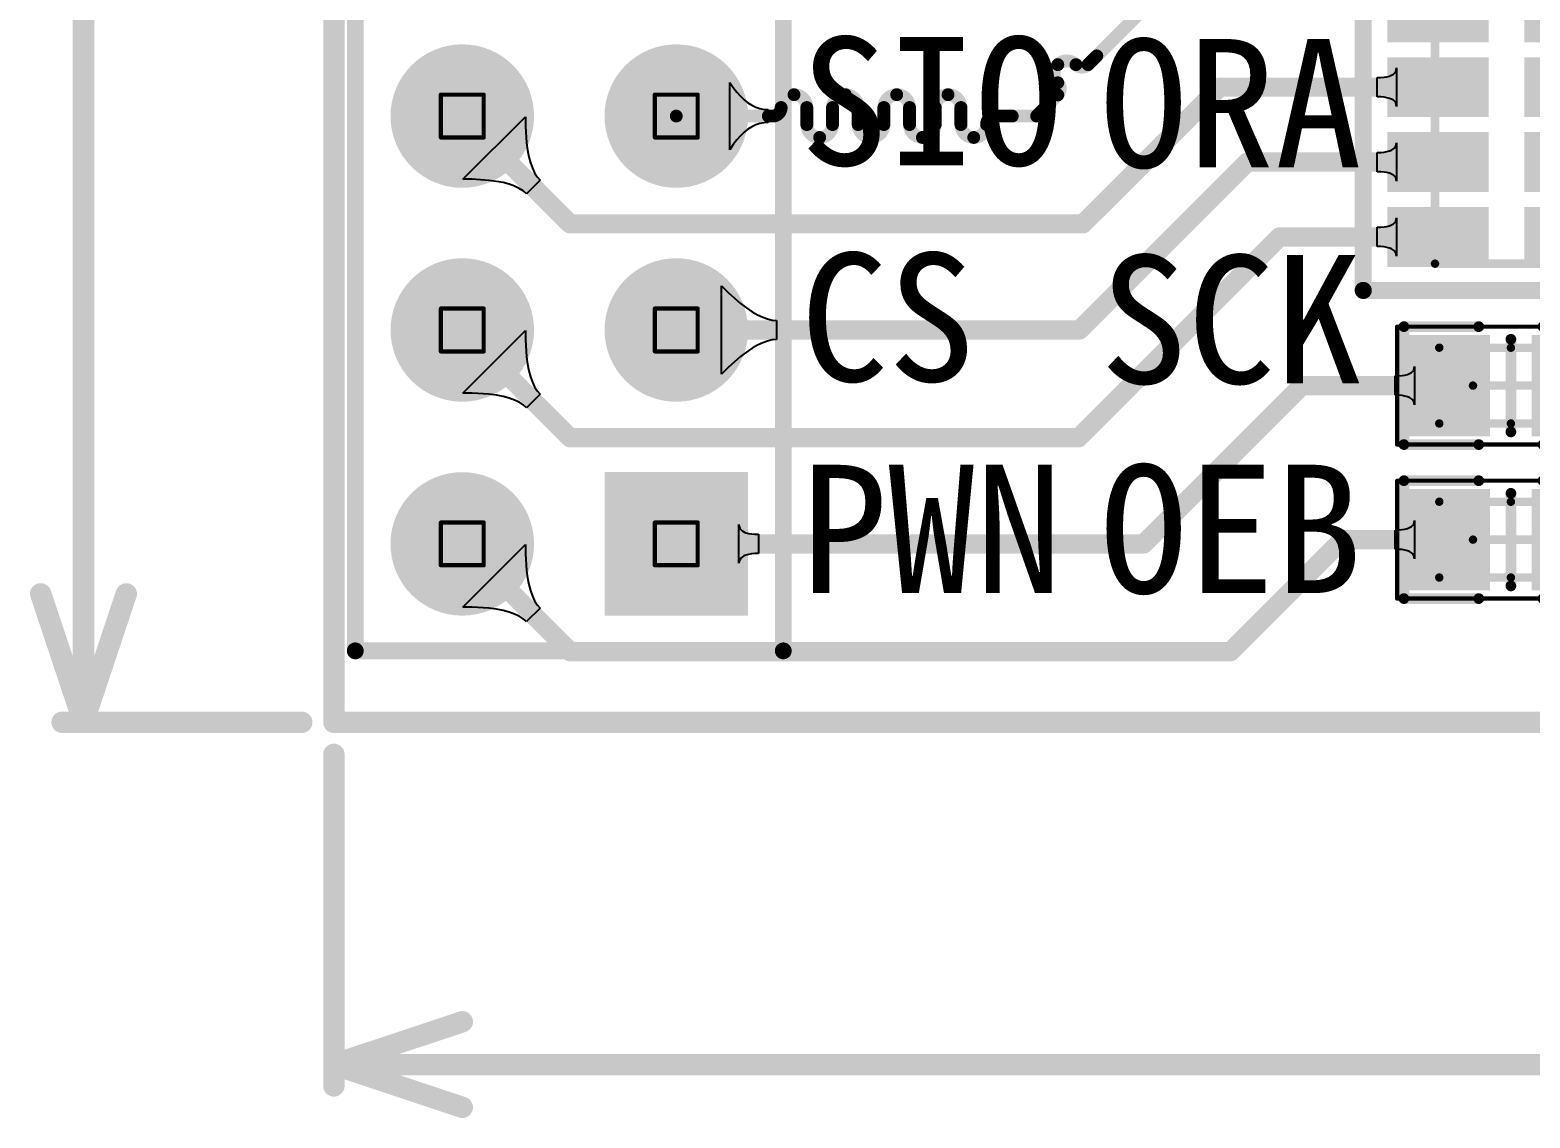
# Model space of a CAD drawing. Extents: x 75 to 173, y 40 to 188.
# Drawn here: x 81.1 to 98.9, y 112.84 to 125.76 of the extents above; entities that cross this region are included whole.
import ezdxf

# ---------------------------------------------------------------- set-up
doc = ezdxf.new("R2010")
doc.units = 0
doc.header["$MEASUREMENT"] = 0
doc.layers.get('0').update_dxf_attribs({"linetype": 'CONTINUOUS'})
for name, color, linetype in [('BottomLayer', 5, 'CONTINUOUS'), ('BOTTOMSOLDER', 6, 'CONTINUOUS'), ('DRILLDRAWING', 1, 'CONTINUOUS'), ('KEEPOUTLAYER', 6, 'CONTINUOUS'), ('MECHANICAL13', 56, 'CONTINUOUS'), ('MECHANICAL15', 56, 'CONTINUOUS'), ('MULTILAYER', 9, 'CONTINUOUS'), ('PadHoleLayer', 156, 'CONTINUOUS'), ('TopLayer', 1, 'CONTINUOUS'), ('TOPOVERLAY', 2, 'CONTINUOUS'), ('TOPPASTE', 8, 'CONTINUOUS'), ('TOPSOLDER', 216, 'CONTINUOUS')]:
    doc.layers.add(name, color=color, linetype=linetype)

# ---------------------------------------------------------------- blocks, each defined once
blk = doc.blocks.new('R0603_1')
at = {"layer": 'MECHANICAL13', "const_width": 0.1}
for points in [[(-0.850001, 0.449999), (0.849998, 0.449999)], [(-0.850001, -0.450002), (-0.850001, 0.449999)], [(0.849998, -0.450002), (0.849998, 0.449999)], [(-0.850001, -0.450002), (0.849998, -0.450002)]]:
    blk.add_lwpolyline(points, dxfattribs=at)
at = {"layer": 'MECHANICAL13', "const_width": 0.05}
for points in [[(-0.875, 0.449999, 1), (-0.825002, 0.449999, 1)], [(-0.875, 0.449999, 1), (-0.825002, 0.449999, 1)], [(0.825, 0.449999, 1), (0.874997, 0.449999, 1)], [(0.825, 0.449999, 1), (0.874997, 0.449999, 1)], [(-0.875, -0.450002, 1), (-0.825002, -0.450002, 1)], [(-0.875, -0.450002, 1), (-0.825002, -0.450002, 1)], [(0.825, -0.450002, 1), (0.874997, -0.450002, 1)], [(0.825, -0.450002, 1), (0.874997, -0.450002, 1)]]:
    blk.add_lwpolyline(points, format="xyb", close=True, dxfattribs=at)
at = {"layer": 'MECHANICAL15'}
for points, const_width in [([(-1.35, -0.700001), (-1.35, 0.700001)], 0.05), ([(-1.35, 0.700001), (1.35, 0.700001)], 0.05), ([(1.35, -0.700001), (1.35, 0.700001)], 0.05), ([(0, -0.450002), (0, 0.449999)], 0.1), ([(-0.450002, 0), (0.449999, 0)], 0.1), ([(-1.35, -0.700001), (1.35, -0.700001)], 0.05)]:
    blk.add_lwpolyline(points, dxfattribs=dict(at, const_width=const_width))
for points, const_width in [([(-1.362499, 0.700001, 1), (-1.3375, 0.700001, 1)], 0.024999), ([(-1.362499, 0.700001, 1), (-1.3375, 0.700001, 1)], 0.024999), ([(1.3375, 0.700001, 1), (1.362499, 0.700001, 1)], 0.024999), ([(1.3375, 0.700001, 1), (1.362499, 0.700001, 1)], 0.024999), ([(-0.024999, 0.449999, 1), (0.024999, 0.449999, 1)], 0.05), ([(-0.475, 0, 1), (-0.425003, 0, 1)], 0.05), ([(0.425, 0, 1), (0.474998, 0, 1)], 0.05), ([(-0.024999, -0.450002, 1), (0.024999, -0.450002, 1)], 0.05), ([(-1.362499, -0.700001, 1), (-1.3375, -0.700001, 1)], 0.024999), ([(-1.362499, -0.700001, 1), (-1.3375, -0.700001, 1)], 0.024999), ([(1.3375, -0.700001, 1), (1.362499, -0.700001, 1)], 0.024999), ([(1.3375, -0.700001, 1), (1.362499, -0.700001, 1)], 0.024999)]:
    blk.add_lwpolyline(points, format="xyb", close=True, dxfattribs=dict(at, const_width=const_width))
at = {"layer": 'TOPOVERLAY', "const_width": 0.127}
for points in [[(-1.27, 0.700001), (-0.381, 0.700001)], [(-1.27, -0.700001), (-1.27, 0.700001)], [(0.381, 0.700001), (1.27, 0.700001)], [(1.27, -0.700001), (1.27, 0.700001)], [(0, -0.549999), (0, 0.549999)], [(-1.27, -0.700001), (-0.381, -0.700001)], [(0.381, -0.700001), (1.27, -0.700001)]]:
    blk.add_lwpolyline(points, dxfattribs=at)
at = {"layer": 'TOPOVERLAY', "const_width": 0.0635}
for points in [[(-1.30175, 0.700001, 1), (-1.23825, 0.700001, 1)], [(-1.30175, 0.700001, 1), (-1.23825, 0.700001, 1)], [(-0.41275, 0.700001, 1), (-0.34925, 0.700001, 1)], [(0.34925, 0.700001, 1), (0.41275, 0.700001, 1)], [(1.23825, 0.700001, 1), (1.30175, 0.700001, 1)], [(1.23825, 0.700001, 1), (1.30175, 0.700001, 1)], [(-0.03175, 0.549999, 1), (0.03175, 0.549999, 1)], [(-0.03175, -0.549999, 1), (0.03175, -0.549999, 1)], [(-1.30175, -0.700001, 1), (-1.23825, -0.700001, 1)], [(-1.30175, -0.700001, 1), (-1.23825, -0.700001, 1)], [(-0.41275, -0.700001, 1), (-0.34925, -0.700001, 1)], [(0.34925, -0.700001, 1), (0.41275, -0.700001, 1)], [(1.23825, -0.700001, 1), (1.30175, -0.700001, 1)], [(1.23825, -0.700001, 1), (1.30175, -0.700001, 1)]]:
    blk.add_lwpolyline(points, format="xyb", close=True, dxfattribs=at)
at = {"layer": 'TOPPASTE'}
for points in [[(-0.350002, -0.499999), (-0.350002, 0.499999), (-1.15, -0.499999), (-1.15, 0.499999)], [(1.149998, -0.499999), (1.149998, 0.499999), (0.349999, -0.499999), (0.349999, 0.499999)]]:
    blk.add_solid(points, dxfattribs=at)
at = {"layer": 'TOPSOLDER'}
for points in [[(-0.248402, -0.601599), (-0.248402, 0.601599), (-1.2516, -0.601599), (-1.2516, 0.601599)], [(1.251598, -0.601599), (1.251598, 0.601599), (0.248399, -0.601599), (0.248399, 0.601599)]]:
    blk.add_solid(points, dxfattribs=at)
blk = doc.blocks.new('PR4_0603_2')
at = {"layer": 'MECHANICAL13', "const_width": 0.1}
for points in [[(1.651, 0.85008), (-1.6383, 0.85008)], [(-1.6383, -0.84992), (-1.6383, 0.85008)], [(1.651, -0.84992), (1.651, 0.85008)], [(1.651, -0.84992), (-1.6383, -0.84992)]]:
    blk.add_lwpolyline(points, dxfattribs=at)
at = {"layer": 'MECHANICAL13', "const_width": 0.05}
for points in [[(-1.663299, 0.85008, 1), (-1.613301, 0.85008, 1)], [(-1.663299, 0.85008, 1), (-1.613301, 0.85008, 1)], [(1.626001, 0.85008, 1), (1.675999, 0.85008, 1)], [(1.626001, 0.85008, 1), (1.675999, 0.85008, 1)], [(-1.663299, -0.84992, 1), (-1.613301, -0.84992, 1)], [(-1.663299, -0.84992, 1), (-1.613301, -0.84992, 1)], [(1.626001, -0.84992, 1), (1.675999, -0.84992, 1)], [(1.626001, -0.84992, 1), (1.675999, -0.84992, 1)]]:
    blk.add_lwpolyline(points, format="xyb", close=True, dxfattribs=at)
at = {"layer": 'TOPOVERLAY', "const_width": 0.2032}
for points in [[(1.9685, 1.7018), (-1.9685, 1.7018)], [(-1.9685, -1.7018), (-1.9685, 1.7018)], [(1.9685, -1.7018), (1.9685, 1.7018)], [(1.9685, -1.7018), (-1.9685, -1.7018)]]:
    blk.add_lwpolyline(points, dxfattribs=at)
at = {"layer": 'TOPOVERLAY', "const_width": 0.1016}
for points in [[(-2.0193, 1.7018, 1), (-1.9177, 1.7018, 1)], [(-2.0193, 1.7018, 1), (-1.9177, 1.7018, 1)], [(1.9177, 1.7018, 1), (2.0193, 1.7018, 1)], [(1.9177, 1.7018, 1), (2.0193, 1.7018, 1)], [(-2.0193, -1.7018, 1), (-1.9177, -1.7018, 1)], [(-2.0193, -1.7018, 1), (-1.9177, -1.7018, 1)], [(1.9177, -1.7018, 1), (2.0193, -1.7018, 1)], [(1.9177, -1.7018, 1), (2.0193, -1.7018, 1)]]:
    blk.add_lwpolyline(points, format="xyb", close=True, dxfattribs=at)
at = {"layer": 'TOPPASTE'}
for points in [[(-1.0795, 0.312804), (-1.0795, 1.312802), (-1.5875, 0.312804), (-1.5875, 1.312802)], [(-0.1905, 0.312801), (-0.1905, 1.312799), (-0.6985, 0.312801), (-0.6985, 1.312799)], [(0.6985, 0.312801), (0.6985, 1.312799), (0.1905, 0.312801), (0.1905, 1.312799)], [(1.587503, 0.312801), (1.587503, 1.312799), (1.079503, 0.312801), (1.079503, 1.312799)], [(-1.0795, -1.312799), (-1.0795, -0.312801), (-1.5875, -1.312799), (-1.5875, -0.312801)], [(-0.1905, -1.312799), (-0.1905, -0.312801), (-0.6985, -1.312799), (-0.6985, -0.312801)], [(0.6985, -1.312799), (0.6985, -0.312801), (0.1905, -1.312799), (0.1905, -0.312801)], [(1.5875, -1.312799), (1.5875, -0.312801), (1.0795, -1.312799), (1.0795, -0.312801)]]:
    blk.add_solid(points, dxfattribs=at)
at = {"layer": 'TOPSOLDER'}
for points in [[(-0.9779, 0.211204), (-0.9779, 1.414402), (-1.6891, 0.211204), (-1.6891, 1.414402)], [(-0.0889, 0.211201), (-0.0889, 1.414399), (-0.8001, 0.211201), (-0.8001, 1.414399)], [(0.8001, 0.211201), (0.8001, 1.414399), (0.0889, 0.211201), (0.0889, 1.414399)], [(1.689103, 0.211201), (1.689103, 1.414399), (0.977903, 0.211201), (0.977903, 1.414399)], [(-0.9779, -1.414399), (-0.9779, -0.211201), (-1.6891, -1.414399), (-1.6891, -0.211201)], [(-0.0889, -1.414399), (-0.0889, -0.211201), (-0.8001, -1.414399), (-0.8001, -0.211201)], [(0.8001, -1.414399), (0.8001, -0.211201), (0.0889, -1.414399), (0.0889, -0.211201)], [(1.6891, -1.414399), (1.6891, -0.211201), (0.9779, -1.414399), (0.9779, -0.211201)]]:
    blk.add_solid(points, dxfattribs=at)
blk = doc.blocks.new('P___HDR2X23_2_54___14')
at = {"layer": 'BottomLayer', "const_width": 0.75}
for points in [[(-0.375, 2.54, 1), (0.375, 2.54, 1)], [(2.165, 2.54, 1), (2.915, 2.54, 1)], [(4.705, 2.54, 1), (5.455, 2.54, 1)], [(2.165, 0, 1), (2.915, 0, 1)], [(4.705, 0, 1), (5.455, 0, 1)]]:
    blk.add_lwpolyline(points, format="xyb", close=True, dxfattribs=at)
at = {"layer": 'BottomLayer'}
blk.add_solid([(-0.75, -0.75), (0.75, -0.75), (-0.75, 0.75), (0.75, 0.75)], dxfattribs=at)
at = {"layer": 'BOTTOMSOLDER', "const_width": 0.852}
for points in [[(-0.426, 2.54, 1), (0.426, 2.54, 1)], [(2.114, 2.54, 1), (2.966, 2.54, 1)], [(4.654, 2.54, 1), (5.506, 2.54, 1)], [(2.114, 0, 1), (2.966, 0, 1)], [(4.654, 0, 1), (5.506, 0, 1)]]:
    blk.add_lwpolyline(points, format="xyb", close=True, dxfattribs=at)
at = {"layer": 'BOTTOMSOLDER'}
blk.add_solid([(-0.852, -0.852), (0.852, -0.852), (-0.852, 0.852), (0.852, 0.852)], dxfattribs=at)
at = {"layer": 'MULTILAYER', "const_width": 0.75}
for points in [[(-0.375, 2.54, 1), (0.375, 2.54, 1)], [(2.165, 2.54, 1), (2.915, 2.54, 1)], [(4.705, 2.54, 1), (5.455, 2.54, 1)], [(2.165, 0, 1), (2.915, 0, 1)], [(4.705, 0, 1), (5.455, 0, 1)]]:
    blk.add_lwpolyline(points, format="xyb", close=True, dxfattribs=at)
at = {"layer": 'MULTILAYER'}
blk.add_solid([(-0.75, -0.75), (0.75, -0.75), (-0.75, 0.75), (0.75, 0.75)], dxfattribs=at)
at = {"layer": 'PadHoleLayer', "const_width": 0.45}
for points in [[(-0.225, 2.54, 1), (0.225, 2.54, 1)], [(2.315, 2.54, 1), (2.765, 2.54, 1)], [(4.855, 2.54, 1), (5.305, 2.54, 1)], [(-0.225, 0, 1), (0.225, 0, 1)], [(2.315, 0, 1), (2.765, 0, 1)], [(4.855, 0, 1), (5.305, 0, 1)]]:
    blk.add_lwpolyline(points, format="xyb", close=True, dxfattribs=at)
at = {"layer": 'TopLayer', "const_width": 0.75}
for points in [[(-0.375, 2.54, 1), (0.375, 2.54, 1)], [(2.165, 2.54, 1), (2.915, 2.54, 1)], [(4.705, 2.54, 1), (5.455, 2.54, 1)], [(2.165, 0, 1), (2.915, 0, 1)], [(4.705, 0, 1), (5.455, 0, 1)]]:
    blk.add_lwpolyline(points, format="xyb", close=True, dxfattribs=at)
at = {"layer": 'TopLayer'}
blk.add_solid([(-0.75, -0.75), (0.75, -0.75), (-0.75, 0.75), (0.75, 0.75)], dxfattribs=at)
at = {"layer": 'TOPOVERLAY', "const_width": 0.2}
for points in [[(-1.27, 3.81), (57.15, 3.81)], [(-1.27, 3.81), (-1.27, -1.27)], [(-1.27, -1.27), (57.15, -1.27)]]:
    blk.add_lwpolyline(points, dxfattribs=at)
at = {"layer": 'TOPOVERLAY', "const_width": 0.1}
for points in [[(-1.32, 3.81, 1), (-1.22, 3.81, 1)], [(-1.32, 3.81, 1), (-1.22, 3.81, 1)], [(-1.32, -1.27, 1), (-1.22, -1.27, 1)], [(-1.32, -1.27, 1), (-1.22, -1.27, 1)]]:
    blk.add_lwpolyline(points, format="xyb", close=True, dxfattribs=at)
at = {"layer": 'TOPSOLDER', "const_width": 0.852}
for points in [[(-0.426, 2.54, 1), (0.426, 2.54, 1)], [(2.114, 2.54, 1), (2.966, 2.54, 1)], [(4.654, 2.54, 1), (5.506, 2.54, 1)], [(2.114, 0, 1), (2.966, 0, 1)], [(4.654, 0, 1), (5.506, 0, 1)]]:
    blk.add_lwpolyline(points, format="xyb", close=True, dxfattribs=at)
at = {"layer": 'TOPSOLDER'}
blk.add_solid([(-0.852, -0.852), (0.852, -0.852), (-0.852, 0.852), (0.852, 0.852)], dxfattribs=at)
blk = doc.blocks.new('R0603_48')
at = {"layer": 'MECHANICAL13', "const_width": 0.1}
for points in [[(-0.850001, 0.449999), (0.849998, 0.449999)], [(-0.850001, -0.450002), (-0.850001, 0.449999)], [(0.849998, -0.450002), (0.849998, 0.449999)], [(-0.850001, -0.450002), (0.849998, -0.450002)]]:
    blk.add_lwpolyline(points, dxfattribs=at)
at = {"layer": 'MECHANICAL13', "const_width": 0.05}
for points in [[(-0.875, 0.449999, 1), (-0.825002, 0.449999, 1)], [(-0.875, 0.449999, 1), (-0.825002, 0.449999, 1)], [(0.825, 0.449999, 1), (0.874997, 0.449999, 1)], [(0.825, 0.449999, 1), (0.874997, 0.449999, 1)], [(-0.875, -0.450002, 1), (-0.825002, -0.450002, 1)], [(-0.875, -0.450002, 1), (-0.825002, -0.450002, 1)], [(0.825, -0.450002, 1), (0.874997, -0.450002, 1)], [(0.825, -0.450002, 1), (0.874997, -0.450002, 1)]]:
    blk.add_lwpolyline(points, format="xyb", close=True, dxfattribs=at)
at = {"layer": 'MECHANICAL15'}
for points, const_width in [([(-1.35, -0.700001), (-1.35, 0.700001)], 0.05), ([(-1.35, 0.700001), (1.35, 0.700001)], 0.05), ([(1.35, -0.700001), (1.35, 0.700001)], 0.05), ([(0, -0.450002), (0, 0.449999)], 0.1), ([(-0.450002, 0), (0.449999, 0)], 0.1), ([(-1.35, -0.700001), (1.35, -0.700001)], 0.05)]:
    blk.add_lwpolyline(points, dxfattribs=dict(at, const_width=const_width))
for points, const_width in [([(-1.362499, 0.700001, 1), (-1.3375, 0.700001, 1)], 0.024999), ([(-1.362499, 0.700001, 1), (-1.3375, 0.700001, 1)], 0.024999), ([(1.3375, 0.700001, 1), (1.362499, 0.700001, 1)], 0.024999), ([(1.3375, 0.700001, 1), (1.362499, 0.700001, 1)], 0.024999), ([(-0.024999, 0.449999, 1), (0.024999, 0.449999, 1)], 0.05), ([(-0.475, 0, 1), (-0.425003, 0, 1)], 0.05), ([(0.425, 0, 1), (0.474998, 0, 1)], 0.05), ([(-0.024999, -0.450002, 1), (0.024999, -0.450002, 1)], 0.05), ([(-1.362499, -0.700001, 1), (-1.3375, -0.700001, 1)], 0.024999), ([(-1.362499, -0.700001, 1), (-1.3375, -0.700001, 1)], 0.024999), ([(1.3375, -0.700001, 1), (1.362499, -0.700001, 1)], 0.024999), ([(1.3375, -0.700001, 1), (1.362499, -0.700001, 1)], 0.024999)]:
    blk.add_lwpolyline(points, format="xyb", close=True, dxfattribs=dict(at, const_width=const_width))
at = {"layer": 'TOPOVERLAY', "const_width": 0.127}
for points in [[(-1.27, 0.700001), (-0.381, 0.700001)], [(-1.27, -0.700001), (-1.27, 0.700001)], [(0.381, 0.700001), (1.27, 0.700001)], [(1.27, -0.700001), (1.27, 0.700001)], [(0, -0.549999), (0, 0.549999)], [(-1.27, -0.700001), (-0.381, -0.700001)], [(0.381, -0.700001), (1.27, -0.700001)]]:
    blk.add_lwpolyline(points, dxfattribs=at)
at = {"layer": 'TOPOVERLAY', "const_width": 0.0635}
for points in [[(-1.30175, 0.700001, 1), (-1.23825, 0.700001, 1)], [(-1.30175, 0.700001, 1), (-1.23825, 0.700001, 1)], [(-0.41275, 0.700001, 1), (-0.34925, 0.700001, 1)], [(0.34925, 0.700001, 1), (0.41275, 0.700001, 1)], [(1.23825, 0.700001, 1), (1.30175, 0.700001, 1)], [(1.23825, 0.700001, 1), (1.30175, 0.700001, 1)], [(-0.03175, 0.549999, 1), (0.03175, 0.549999, 1)], [(-0.03175, -0.549999, 1), (0.03175, -0.549999, 1)], [(-1.30175, -0.700001, 1), (-1.23825, -0.700001, 1)], [(-1.30175, -0.700001, 1), (-1.23825, -0.700001, 1)], [(-0.41275, -0.700001, 1), (-0.34925, -0.700001, 1)], [(0.34925, -0.700001, 1), (0.41275, -0.700001, 1)], [(1.23825, -0.700001, 1), (1.30175, -0.700001, 1)], [(1.23825, -0.700001, 1), (1.30175, -0.700001, 1)]]:
    blk.add_lwpolyline(points, format="xyb", close=True, dxfattribs=at)
at = {"layer": 'TOPPASTE'}
for points in [[(-0.350002, -0.499999), (-0.350002, 0.499999), (-1.15, -0.499999), (-1.15, 0.499999)], [(1.149998, -0.499999), (1.149998, 0.499999), (0.349999, -0.499999), (0.349999, 0.499999)]]:
    blk.add_solid(points, dxfattribs=at)
at = {"layer": 'TOPSOLDER'}
for points in [[(-0.248402, -0.601599), (-0.248402, 0.601599), (-1.2516, -0.601599), (-1.2516, 0.601599)], [(1.251598, -0.601599), (1.251598, 0.601599), (0.248399, -0.601599), (0.248399, 0.601599)]]:
    blk.add_solid(points, dxfattribs=at)

msp = doc.modelspace()

# ---------------------------------------------------------------- linework, layer by layer
at = {"layer": 'DRILLDRAWING', "const_width": 0.0508}
for points in [[(85.97286, 124.98882), (86.48086, 124.98882)], [(85.97286, 124.48082), (85.97286, 124.98882)], [(86.48086, 124.48082), (86.48086, 124.98882)], [(88.51286, 124.98882), (89.02086, 124.98882)], [(88.51286, 124.48082), (88.51286, 124.98882)], [(89.02086, 124.48082), (89.02086, 124.98882)], [(85.97286, 124.48082), (86.48086, 124.48082)], [(88.51286, 124.48082), (89.02086, 124.48082)], [(85.97286, 122.44882), (86.48086, 122.44882)], [(85.97286, 121.94082), (85.97286, 122.44882)], [(86.48086, 121.94082), (86.48086, 122.44882)], [(88.51286, 122.44882), (89.02086, 122.44882)], [(88.51286, 121.94082), (88.51286, 122.44882)], [(89.02086, 121.94082), (89.02086, 122.44882)], [(85.97286, 121.94082), (86.48086, 121.94082)], [(88.51286, 121.94082), (89.02086, 121.94082)], [(85.97286, 119.90882), (86.48086, 119.90882)], [(85.97286, 119.40082), (85.97286, 119.90882)], [(86.48086, 119.40082), (86.48086, 119.90882)], [(88.51286, 119.90882), (89.02086, 119.90882)], [(88.51286, 119.40082), (88.51286, 119.90882)], [(89.02086, 119.40082), (89.02086, 119.90882)], [(85.97286, 119.40082), (86.48086, 119.40082)], [(88.51286, 119.40082), (89.02086, 119.40082)]]:
    msp.add_lwpolyline(points, dxfattribs=at)
at = {"layer": 'DRILLDRAWING', "const_width": 0.0254}
for points in [[(85.96016, 124.98882, 1), (85.98556, 124.98882, 1)], [(85.96016, 124.98882, 1), (85.98556, 124.98882, 1)], [(86.46816, 124.98882, 1), (86.49356, 124.98882, 1)], [(86.46816, 124.98882, 1), (86.49356, 124.98882, 1)], [(88.50016, 124.98882, 1), (88.52556, 124.98882, 1)], [(88.50016, 124.98882, 1), (88.52556, 124.98882, 1)], [(89.00816, 124.98882, 1), (89.03356, 124.98882, 1)], [(89.00816, 124.98882, 1), (89.03356, 124.98882, 1)], [(85.96016, 124.48082, 1), (85.98556, 124.48082, 1)], [(85.96016, 124.48082, 1), (85.98556, 124.48082, 1)], [(86.46816, 124.48082, 1), (86.49356, 124.48082, 1)], [(86.46816, 124.48082, 1), (86.49356, 124.48082, 1)], [(88.50016, 124.48082, 1), (88.52556, 124.48082, 1)], [(88.50016, 124.48082, 1), (88.52556, 124.48082, 1)], [(89.00816, 124.48082, 1), (89.03356, 124.48082, 1)], [(89.00816, 124.48082, 1), (89.03356, 124.48082, 1)], [(85.96016, 122.44882, 1), (85.98556, 122.44882, 1)], [(85.96016, 122.44882, 1), (85.98556, 122.44882, 1)], [(86.46816, 122.44882, 1), (86.49356, 122.44882, 1)], [(86.46816, 122.44882, 1), (86.49356, 122.44882, 1)], [(88.50016, 122.44882, 1), (88.52556, 122.44882, 1)], [(88.50016, 122.44882, 1), (88.52556, 122.44882, 1)], [(89.00816, 122.44882, 1), (89.03356, 122.44882, 1)], [(89.00816, 122.44882, 1), (89.03356, 122.44882, 1)], [(85.96016, 121.94082, 1), (85.98556, 121.94082, 1)], [(85.96016, 121.94082, 1), (85.98556, 121.94082, 1)], [(86.46816, 121.94082, 1), (86.49356, 121.94082, 1)], [(86.46816, 121.94082, 1), (86.49356, 121.94082, 1)], [(88.50016, 121.94082, 1), (88.52556, 121.94082, 1)], [(88.50016, 121.94082, 1), (88.52556, 121.94082, 1)], [(89.00816, 121.94082, 1), (89.03356, 121.94082, 1)], [(89.00816, 121.94082, 1), (89.03356, 121.94082, 1)], [(85.96016, 119.90882, 1), (85.98556, 119.90882, 1)], [(85.96016, 119.90882, 1), (85.98556, 119.90882, 1)], [(86.46816, 119.90882, 1), (86.49356, 119.90882, 1)], [(86.46816, 119.90882, 1), (86.49356, 119.90882, 1)], [(88.50016, 119.90882, 1), (88.52556, 119.90882, 1)], [(88.50016, 119.90882, 1), (88.52556, 119.90882, 1)], [(89.00816, 119.90882, 1), (89.03356, 119.90882, 1)], [(89.00816, 119.90882, 1), (89.03356, 119.90882, 1)], [(85.96016, 119.40082, 1), (85.98556, 119.40082, 1)], [(85.96016, 119.40082, 1), (85.98556, 119.40082, 1)], [(86.46816, 119.40082, 1), (86.49356, 119.40082, 1)], [(86.46816, 119.40082, 1), (86.49356, 119.40082, 1)], [(88.50016, 119.40082, 1), (88.52556, 119.40082, 1)], [(88.50016, 119.40082, 1), (88.52556, 119.40082, 1)], [(89.00816, 119.40082, 1), (89.03356, 119.40082, 1)], [(89.00816, 119.40082, 1), (89.03356, 119.40082, 1)]]:
    msp.add_lwpolyline(points, format="xyb", close=True, dxfattribs=at)
at = {"layer": 'KEEPOUTLAYER', "const_width": 0.254}
for points in [[(84.70286, 117.53722), (84.70286, 177.53722)], [(84.70286, 117.53722), (150.20287, 117.53723)]]:
    msp.add_lwpolyline(points, dxfattribs=at)
at = {"layer": 'KEEPOUTLAYER', "const_width": 0.127}
msp.add_lwpolyline([(84.63936, 117.53722, 1), (84.76636, 117.53722, 1)], format="xyb", close=True, dxfattribs=at)
msp.add_lwpolyline([(84.63936, 117.53722, 1), (84.76636, 117.53722, 1)], format="xyb", close=True, dxfattribs=at)
at = {"layer": 'TopLayer'}
for p, q in [((97.0837, 125.19202), (97.12772, 125.19316)), ((97.0837, 124.96342), (97.0837, 125.19202)), ((97.12772, 125.19316), (97.1671, 125.19659)), ((97.1671, 125.19659), (97.20185, 125.20231)), ((97.20185, 125.20231), (97.23196, 125.21031)), ((97.23196, 125.21031), (97.25744, 125.2206)), ((97.25744, 125.2206), (97.27829, 125.23317)), ((97.27829, 125.23317), (97.2945, 125.24803)), ((97.2945, 125.24803), (97.30609, 125.26517)), ((97.30609, 125.26517), (97.31304, 125.2846)), ((97.31304, 125.2846), (97.31535, 125.30632)), ((97.31535, 125.30632), (97.31535, 124.84912)), ((89.40177, 124.33559), (89.40177, 125.13406)), ((89.40177, 125.13406), (89.4429, 125.07268)), ((89.4429, 125.07268), (89.48506, 125.01776)), ((89.48506, 125.01776), (89.52824, 124.96931)), ((89.52824, 124.96931), (89.57243, 124.92731)), ((89.57243, 124.92731), (89.61765, 124.89178)), ((89.61765, 124.89178), (89.66389, 124.86271)), ((89.66389, 124.86271), (89.71115, 124.84009)), ((89.71115, 124.84009), (89.75943, 124.82394)), ((89.75943, 124.82394), (89.80873, 124.81425)), ((89.80873, 124.81425), (89.85906, 124.81102)), ((89.85906, 124.81102), (89.85906, 124.65862)), ((97.12772, 124.96228), (97.0837, 124.96342)), ((97.1671, 124.95885), (97.12772, 124.96228)), ((97.20185, 124.95313), (97.1671, 124.95885)), ((97.23196, 124.94513), (97.20185, 124.95313)), ((97.25744, 124.93485), (97.23196, 124.94513)), ((97.27829, 124.92227), (97.25744, 124.93485)), ((97.2945, 124.90741), (97.27829, 124.92227)), ((97.30609, 124.89027), (97.2945, 124.90741)), ((97.31304, 124.87084), (97.30609, 124.89027)), ((97.31535, 124.84912), (97.31304, 124.87084)), ((86.23436, 123.98486), (86.97682, 124.72732)), ((86.97682, 124.72732), (86.97751, 124.61627)), ((89.71115, 124.62955), (89.66389, 124.60694)), ((89.75943, 124.6457), (89.71115, 124.62955)), ((89.80873, 124.65539), (89.75943, 124.6457)), ((89.85906, 124.65862), (89.80873, 124.65539)), ((86.97751, 124.61627), (86.98999, 124.41793)), ((89.48506, 124.45188), (89.4429, 124.39696)), ((89.52824, 124.50033), (89.48506, 124.45188)), ((89.57243, 124.54233), (89.52824, 124.50033)), ((89.61765, 124.57786), (89.57243, 124.54233)), ((89.66389, 124.60694), (89.61765, 124.57786)), ((86.98999, 124.41793), (87.00177, 124.33065)), ((87.00177, 124.33065), (87.01724, 124.25129)), ((89.4429, 124.39696), (89.40177, 124.33559)), ((97.0837, 124.30302), (97.12772, 124.30416)), ((97.0837, 124.07442), (97.0837, 124.30302)), ((97.12772, 124.30416), (97.1671, 124.30759)), ((97.1671, 124.30759), (97.20185, 124.31331)), ((97.20185, 124.31331), (97.23196, 124.32131)), ((97.23196, 124.32131), (97.25744, 124.3316)), ((97.25744, 124.3316), (97.27829, 124.34417)), ((97.27829, 124.34417), (97.2945, 124.35903)), ((97.2945, 124.35903), (97.30609, 124.37617)), ((97.30609, 124.37617), (97.31304, 124.3956)), ((97.31304, 124.3956), (97.31535, 124.41732)), ((97.31535, 124.41732), (97.31535, 123.96012)), ((87.01724, 124.25129), (87.03641, 124.17985)), ((87.03641, 124.17985), (87.05927, 124.11633)), ((87.05927, 124.11633), (87.08582, 124.06073)), ((86.34541, 123.98416), (86.23436, 123.98486)), ((86.54374, 123.97169), (86.34541, 123.98416)), ((86.63103, 123.95991), (86.54374, 123.97169)), ((86.71039, 123.94444), (86.63103, 123.95991)), ((86.78183, 123.92527), (86.71039, 123.94444)), ((86.84535, 123.90241), (86.78183, 123.92527)), ((87.15001, 123.97331), (86.98837, 123.81167)), ((87.08582, 124.06073), (87.11607, 124.01306)), ((87.11607, 124.01306), (87.15001, 123.97331)), ((97.12772, 124.07328), (97.0837, 124.07442)), ((97.1671, 124.06985), (97.12772, 124.07328)), ((97.20185, 124.06413), (97.1671, 124.06985)), ((97.23196, 124.05613), (97.20185, 124.06413)), ((97.25744, 124.04585), (97.23196, 124.05613)), ((97.27829, 124.03327), (97.25744, 124.04585)), ((97.2945, 124.01841), (97.27829, 124.03327)), ((97.30609, 124.00127), (97.2945, 124.01841)), ((97.31304, 123.98184), (97.30609, 124.00127)), ((97.31535, 123.96012), (97.31304, 123.98184)), ((86.90094, 123.87586), (86.84535, 123.90241)), ((86.94862, 123.84561), (86.90094, 123.87586)), ((86.98837, 123.81167), (86.94862, 123.84561)), ((97.0837, 123.41402), (97.12772, 123.41516)), ((97.0837, 123.18542), (97.0837, 123.41402)), ((97.12772, 123.41516), (97.1671, 123.41859)), ((97.1671, 123.41859), (97.20185, 123.42431)), ((97.20185, 123.42431), (97.23196, 123.43231)), ((97.23196, 123.43231), (97.25744, 123.4426)), ((97.25744, 123.4426), (97.27829, 123.45517)), ((97.27829, 123.45517), (97.2945, 123.47003)), ((97.2945, 123.47003), (97.30609, 123.48717)), ((97.30609, 123.48717), (97.31304, 123.5066)), ((97.31304, 123.5066), (97.31535, 123.52832)), ((97.31535, 123.52832), (97.31535, 123.07112)), ((97.12772, 123.18428), (97.0837, 123.18542)), ((97.1671, 123.18085), (97.12772, 123.18428)), ((97.20185, 123.17513), (97.1671, 123.18085)), ((97.23196, 123.16713), (97.20185, 123.17513)), ((97.25744, 123.15685), (97.23196, 123.16713)), ((97.27829, 123.14427), (97.25744, 123.15685)), ((97.2945, 123.12941), (97.27829, 123.14427)), ((97.30609, 123.11227), (97.2945, 123.12941)), ((97.31304, 123.09284), (97.30609, 123.11227)), ((97.31535, 123.07112), (97.31304, 123.09284)), ((89.30246, 121.66982), (89.30246, 122.71982)), ((89.30246, 122.71982), (89.38148, 122.64179)), ((89.38148, 122.64179), (89.53055, 122.51036)), ((89.53055, 122.51036), (89.6006, 122.45697)), ((89.6006, 122.45697), (89.66765, 122.4118)), ((89.66765, 122.4118), (89.73172, 122.37483)), ((89.73172, 122.37483), (89.7928, 122.34608)), ((89.7928, 122.34608), (89.85089, 122.32555)), ((89.85089, 122.32555), (89.90599, 122.31323)), ((89.90599, 122.31323), (89.9581, 122.30912)), ((86.23436, 121.44486), (86.97682, 122.18732)), ((86.97682, 122.18732), (86.97751, 122.07627)), ((89.9581, 122.30912), (89.9581, 122.08052)), ((86.97751, 122.07627), (86.98999, 121.87793)), ((89.66765, 121.97785), (89.6006, 121.93267)), ((89.73172, 122.01481), (89.66765, 121.97785)), ((89.7928, 122.04356), (89.73172, 122.01481)), ((89.85089, 122.06409), (89.7928, 122.04356)), ((89.90599, 122.07641), (89.85089, 122.06409)), ((89.9581, 122.08052), (89.90599, 122.07641)), ((86.98999, 121.87793), (87.00177, 121.79065)), ((87.00177, 121.79065), (87.01724, 121.71129)), ((89.53055, 121.87928), (89.38148, 121.74786)), ((89.6006, 121.93267), (89.53055, 121.87928)), ((87.01724, 121.71129), (87.03641, 121.63985)), ((87.03641, 121.63985), (87.05927, 121.57633)), ((89.38148, 121.74786), (89.30246, 121.66982)), ((97.2973, 121.64872), (97.34132, 121.64986)), ((97.2973, 121.42012), (97.2973, 121.64872)), ((97.34132, 121.64986), (97.3807, 121.65329)), ((97.3807, 121.65329), (97.41544, 121.65901)), ((97.41544, 121.65901), (97.44556, 121.66701)), ((97.44556, 121.66701), (97.47104, 121.6773)), ((97.47104, 121.6773), (97.49189, 121.68987)), ((97.49189, 121.68987), (97.5081, 121.70473)), ((97.5081, 121.70473), (97.51969, 121.72187)), ((97.51969, 121.72187), (97.52664, 121.7413)), ((97.52664, 121.7413), (97.52895, 121.76302)), ((97.52895, 121.76302), (97.52895, 121.30582)), ((86.34541, 121.44416), (86.23436, 121.44486)), ((86.54374, 121.43169), (86.34541, 121.44416)), ((86.63103, 121.41991), (86.54374, 121.43169)), ((87.15001, 121.43331), (86.98837, 121.27167)), ((87.05927, 121.57633), (87.08582, 121.52073)), ((87.08582, 121.52073), (87.11607, 121.47306)), ((87.11607, 121.47306), (87.15001, 121.43331)), ((86.71039, 121.40444), (86.63103, 121.41991)), ((86.78183, 121.38527), (86.71039, 121.40444)), ((86.84535, 121.36241), (86.78183, 121.38527)), ((86.90094, 121.33586), (86.84535, 121.36241)), ((86.94862, 121.30561), (86.90094, 121.33586)), ((86.98837, 121.27167), (86.94862, 121.30561)), ((97.34132, 121.41898), (97.2973, 121.42012)), ((97.3807, 121.41555), (97.34132, 121.41898)), ((97.41544, 121.40983), (97.3807, 121.41555)), ((97.44556, 121.40183), (97.41544, 121.40983)), ((97.47104, 121.39155), (97.44556, 121.40183)), ((97.49189, 121.37897), (97.47104, 121.39155)), ((97.5081, 121.36411), (97.49189, 121.37897)), ((97.51969, 121.34697), (97.5081, 121.36411)), ((97.52664, 121.32754), (97.51969, 121.34697)), ((97.52895, 121.30582), (97.52664, 121.32754)), ((89.51076, 119.42622), (89.51076, 119.88342)), ((89.51076, 119.88342), (89.51307, 119.8617)), ((89.51307, 119.8617), (89.52002, 119.84227)), ((89.52002, 119.84227), (89.53161, 119.82513)), ((89.53161, 119.82513), (89.54782, 119.81027)), ((97.2973, 119.81992), (97.34132, 119.82106)), ((97.2973, 119.59132), (97.2973, 119.81992)), ((97.34132, 119.82106), (97.3807, 119.82449)), ((97.3807, 119.82449), (97.41544, 119.83021)), ((97.41544, 119.83021), (97.44556, 119.83821)), ((97.44556, 119.83821), (97.47104, 119.8485)), ((97.47104, 119.8485), (97.49189, 119.86107)), ((97.49189, 119.86107), (97.5081, 119.87593)), ((97.5081, 119.87593), (97.51969, 119.89307)), ((97.51969, 119.89307), (97.52664, 119.9125)), ((97.52664, 119.9125), (97.52895, 119.93422)), ((97.52895, 119.93422), (97.52895, 119.47702)), ((86.23436, 118.90486), (86.97682, 119.64732)), ((86.97682, 119.64732), (86.97751, 119.53627)), ((89.54782, 119.81027), (89.56867, 119.7977)), ((89.56867, 119.7977), (89.59415, 119.78741)), ((89.59415, 119.78741), (89.62427, 119.77941)), ((89.62427, 119.77941), (89.65901, 119.77369)), ((89.65901, 119.77369), (89.69839, 119.77026)), ((89.69839, 119.77026), (89.74241, 119.76912)), ((89.74241, 119.76912), (89.74241, 119.54052)), ((86.97751, 119.53627), (86.98999, 119.33793)), ((89.52002, 119.46737), (89.51307, 119.44794)), ((89.53161, 119.48451), (89.52002, 119.46737)), ((89.54782, 119.49937), (89.53161, 119.48451)), ((89.56867, 119.51195), (89.54782, 119.49937)), ((89.59415, 119.52223), (89.56867, 119.51195)), ((89.62427, 119.53023), (89.59415, 119.52223)), ((89.65901, 119.53595), (89.62427, 119.53023)), ((89.69839, 119.53938), (89.65901, 119.53595)), ((89.74241, 119.54052), (89.69839, 119.53938)), ((97.34132, 119.59018), (97.2973, 119.59132)), ((97.3807, 119.58675), (97.34132, 119.59018)), ((97.41544, 119.58103), (97.3807, 119.58675)), ((97.44556, 119.57303), (97.41544, 119.58103)), ((97.47104, 119.56275), (97.44556, 119.57303)), ((97.49189, 119.55017), (97.47104, 119.56275)), ((97.5081, 119.53531), (97.49189, 119.55017)), ((97.51969, 119.51817), (97.5081, 119.53531)), ((97.52664, 119.49874), (97.51969, 119.51817)), ((97.52895, 119.47702), (97.52664, 119.49874)), ((86.98999, 119.33793), (87.00177, 119.25065)), ((89.51307, 119.44794), (89.51076, 119.42622)), ((87.00177, 119.25065), (87.01724, 119.17129)), ((87.01724, 119.17129), (87.03641, 119.09985)), ((87.03641, 119.09985), (87.05927, 119.03633)), ((87.05927, 119.03633), (87.08582, 118.98073)), ((87.08582, 118.98073), (87.11607, 118.93306)), ((87.11607, 118.93306), (87.15001, 118.89331)), ((86.34541, 118.90416), (86.23436, 118.90486)), ((86.54374, 118.89169), (86.34541, 118.90416)), ((86.63103, 118.87991), (86.54374, 118.89169)), ((86.71039, 118.86444), (86.63103, 118.87991)), ((86.78183, 118.84527), (86.71039, 118.86444)), ((86.84535, 118.82241), (86.78183, 118.84527)), ((86.90094, 118.79586), (86.84535, 118.82241)), ((86.94862, 118.76561), (86.90094, 118.79586)), ((86.98837, 118.73167), (86.94862, 118.76561)), ((87.15001, 118.89331), (86.98837, 118.73167))]:
    msp.add_line(p, q, dxfattribs=at)
for points, const_width in [([(93.75796, 125.44932), (94.27536, 125.96672)], 0.1524), ([(93.65411, 125.34548), (93.75796, 125.44932)], 0.1524), ([(93.59286, 123.45542), (95.21516, 125.07772)], 0.2286), ([(95.21516, 125.07772), (97.80926, 125.07772)], 0.2286), ([(93.15122, 124.84258), (93.2949, 124.98627)], 0.1524), ([(86.22686, 124.73482), (87.50626, 123.45542)], 0.2286), ([(88.76686, 124.73482), (89.85906, 124.73482)], 0.1524), ([(89.85906, 124.73482), (89.90986, 124.73482)], 0.1524), ([(90.31626, 124.73482), (90.31626, 124.83642)], 0.1524), ([(90.31626, 124.63322), (90.31626, 124.73482)], 0.1524), ([(90.62106, 124.73482), (90.62106, 124.83642)], 0.1524), ([(90.62106, 124.63322), (90.62106, 124.73482)], 0.1524), ([(90.92586, 124.73482), (90.92586, 124.83642)], 0.1524), ([(90.92586, 124.63322), (90.92586, 124.73482)], 0.1524), ([(91.23066, 124.73482), (91.23066, 124.83642)], 0.1524), ([(91.23066, 124.63322), (91.23066, 124.73482)], 0.1524), ([(91.53546, 124.73482), (91.53546, 124.83642)], 0.1524), ([(91.53546, 124.63322), (91.53546, 124.73482)], 0.1524), ([(91.84026, 124.73482), (91.84026, 124.83642)], 0.1524), ([(91.84026, 124.63322), (91.84026, 124.73482)], 0.1524), ([(92.14506, 124.73482), (92.14506, 124.83642)], 0.1524), ([(92.14506, 124.63322), (92.14506, 124.73482)], 0.1524), ([(92.55146, 124.73482), (92.75466, 124.73482)], 0.1524), ([(92.75466, 124.73482), (93.04346, 124.73482)], 0.1524), ([(93.04346, 124.73482), (93.15122, 124.84258)], 0.1524), ([(93.55146, 122.19482), (95.54536, 124.18872)], 0.2286), ([(95.54536, 124.18872), (97.80926, 124.18872)], 0.2286), ([(87.50626, 123.45542), (93.59286, 123.45542)], 0.2286), ([(93.54206, 120.91542), (95.92636, 123.29972)], 0.2286), ([(95.92636, 123.29972), (97.80926, 123.29972)], 0.2286), ([(86.22686, 122.19482), (87.50626, 120.91542)], 0.2286), ([(88.76686, 122.19482), (93.55146, 122.19482)], 0.2286), ([(94.31346, 119.65482), (96.19306, 121.53442)], 0.2286), ([(96.19306, 121.53442), (97.92285, 121.53442)], 0.2286), ([(87.50626, 120.91542), (93.54206, 120.91542)], 0.2286), ([(95.34546, 118.37542), (96.67566, 119.70562)], 0.2286), ([(96.67566, 119.70562), (97.92285, 119.70562)], 0.2286), ([(86.22686, 119.65482), (87.50626, 118.37542)], 0.2286), ([(88.76686, 119.65482), (94.31346, 119.65482)], 0.2286), ([(87.50626, 118.37542), (95.34546, 118.37542)], 0.2286)]:
    msp.add_lwpolyline(points, dxfattribs=dict(at, const_width=const_width))
for points, const_width in [([(93.71986, 125.44932, 1), (93.79606, 125.44932, 1)], 0.0762), ([(93.71986, 125.44932, 1), (93.79606, 125.44932, 1)], 0.0762), ([(93.2568, 125.34548, 1), (93.333, 125.34548, 1)], 0.0762), ([(93.2568, 125.34548, 1), (93.333, 125.34548, 1)], 0.0762), ([(93.47233, 125.34548, 1), (93.54853, 125.34548, 1)], 0.0762), ([(93.47233, 125.34548, 1), (93.54853, 125.34548, 1)], 0.0762), ([(93.61601, 125.34548, 1), (93.69221, 125.34548, 1)], 0.0762), ([(93.61601, 125.34548, 1), (93.69221, 125.34548, 1)], 0.0762), ([(93.2568, 125.12995, 1), (93.333, 125.12995, 1)], 0.0762), ([(93.2568, 125.12995, 1), (93.333, 125.12995, 1)], 0.0762), ([(95.15801, 125.07772, 1), (95.27231, 125.07772, 1)], 0.1143), ([(95.15801, 125.07772, 1), (95.27231, 125.07772, 1)], 0.1143), ([(97.75211, 125.07772, 1), (97.86641, 125.07772, 1)], 0.1143), ([(90.12576, 124.98882, 1), (90.20196, 124.98882, 1)], 0.0762), ([(90.12576, 124.98882, 1), (90.20196, 124.98882, 1)], 0.0762), ([(90.73536, 124.98882, 1), (90.81156, 124.98882, 1)], 0.0762), ([(90.73536, 124.98882, 1), (90.81156, 124.98882, 1)], 0.0762), ([(91.34496, 124.98882, 1), (91.42116, 124.98882, 1)], 0.0762), ([(91.34496, 124.98882, 1), (91.42116, 124.98882, 1)], 0.0762), ([(91.95456, 124.98882, 1), (92.03076, 124.98882, 1)], 0.0762), ([(91.95456, 124.98882, 1), (92.03076, 124.98882, 1)], 0.0762), ([(93.2568, 124.98627, 1), (93.333, 124.98627, 1)], 0.0762), ([(93.2568, 124.98627, 1), (93.333, 124.98627, 1)], 0.0762), ([(86.16971, 124.73482, 1), (86.28401, 124.73482, 1)], 0.1143), ([(88.72876, 124.73482, 1), (88.80496, 124.73482, 1)], 0.0762), ([(89.82096, 124.73482, 1), (89.89716, 124.73482, 1)], 0.0762), ([(89.82096, 124.73482, 1), (89.89716, 124.73482, 1)], 0.0762), ([(89.87176, 124.73482, 1), (89.94796, 124.73482, 1)], 0.0762), ([(89.87176, 124.73482, 1), (89.94796, 124.73482, 1)], 0.0762), ([(89.97336, 124.83642, 1), (90.04956, 124.83642, 1)], 0.0762), ([(89.97336, 124.83642, 1), (90.04956, 124.83642, 1)], 0.0762), ([(90.27816, 124.83642, 1), (90.35436, 124.83642, 1)], 0.0762), ([(90.27816, 124.83642, 1), (90.35436, 124.83642, 1)], 0.0762), ([(90.27816, 124.73482, 1), (90.35436, 124.73482, 1)], 0.0762), ([(90.27816, 124.73482, 1), (90.35436, 124.73482, 1)], 0.0762), ([(90.58296, 124.83642, 1), (90.65916, 124.83642, 1)], 0.0762), ([(90.58296, 124.83642, 1), (90.65916, 124.83642, 1)], 0.0762), ([(90.58296, 124.73482, 1), (90.65916, 124.73482, 1)], 0.0762), ([(90.58296, 124.73482, 1), (90.65916, 124.73482, 1)], 0.0762), ([(90.88776, 124.83642, 1), (90.96396, 124.83642, 1)], 0.0762), ([(90.88776, 124.83642, 1), (90.96396, 124.83642, 1)], 0.0762), ([(90.88776, 124.73482, 1), (90.96396, 124.73482, 1)], 0.0762), ([(90.88776, 124.73482, 1), (90.96396, 124.73482, 1)], 0.0762), ([(91.19256, 124.83642, 1), (91.26876, 124.83642, 1)], 0.0762), ([(91.19256, 124.83642, 1), (91.26876, 124.83642, 1)], 0.0762), ([(91.19256, 124.73482, 1), (91.26876, 124.73482, 1)], 0.0762), ([(91.19256, 124.73482, 1), (91.26876, 124.73482, 1)], 0.0762), ([(91.49736, 124.83642, 1), (91.57356, 124.83642, 1)], 0.0762), ([(91.49736, 124.83642, 1), (91.57356, 124.83642, 1)], 0.0762), ([(91.49736, 124.73482, 1), (91.57356, 124.73482, 1)], 0.0762), ([(91.49736, 124.73482, 1), (91.57356, 124.73482, 1)], 0.0762), ([(91.80216, 124.83642, 1), (91.87836, 124.83642, 1)], 0.0762), ([(91.80216, 124.83642, 1), (91.87836, 124.83642, 1)], 0.0762), ([(91.80216, 124.73482, 1), (91.87836, 124.73482, 1)], 0.0762), ([(91.80216, 124.73482, 1), (91.87836, 124.73482, 1)], 0.0762), ([(92.10696, 124.83642, 1), (92.18316, 124.83642, 1)], 0.0762), ([(92.10696, 124.83642, 1), (92.18316, 124.83642, 1)], 0.0762), ([(92.10696, 124.73482, 1), (92.18316, 124.73482, 1)], 0.0762), ([(92.10696, 124.73482, 1), (92.18316, 124.73482, 1)], 0.0762), ([(92.51336, 124.73482, 1), (92.58956, 124.73482, 1)], 0.0762), ([(92.51336, 124.73482, 1), (92.58956, 124.73482, 1)], 0.0762), ([(92.71656, 124.73482, 1), (92.79276, 124.73482, 1)], 0.0762), ([(92.71656, 124.73482, 1), (92.79276, 124.73482, 1)], 0.0762), ([(93.00536, 124.73482, 1), (93.08156, 124.73482, 1)], 0.0762), ([(93.00536, 124.73482, 1), (93.08156, 124.73482, 1)], 0.0762), ([(93.11312, 124.84258, 1), (93.18932, 124.84258, 1)], 0.0762), ([(93.11312, 124.84258, 1), (93.18932, 124.84258, 1)], 0.0762), ([(90.27816, 124.63322, 1), (90.35436, 124.63322, 1)], 0.0762), ([(90.27816, 124.63322, 1), (90.35436, 124.63322, 1)], 0.0762), ([(90.58296, 124.63322, 1), (90.65916, 124.63322, 1)], 0.0762), ([(90.58296, 124.63322, 1), (90.65916, 124.63322, 1)], 0.0762), ([(90.88776, 124.63322, 1), (90.96396, 124.63322, 1)], 0.0762), ([(90.88776, 124.63322, 1), (90.96396, 124.63322, 1)], 0.0762), ([(91.19256, 124.63322, 1), (91.26876, 124.63322, 1)], 0.0762), ([(91.19256, 124.63322, 1), (91.26876, 124.63322, 1)], 0.0762), ([(91.49736, 124.63322, 1), (91.57356, 124.63322, 1)], 0.0762), ([(91.49736, 124.63322, 1), (91.57356, 124.63322, 1)], 0.0762), ([(91.80216, 124.63322, 1), (91.87836, 124.63322, 1)], 0.0762), ([(91.80216, 124.63322, 1), (91.87836, 124.63322, 1)], 0.0762), ([(92.10696, 124.63322, 1), (92.18316, 124.63322, 1)], 0.0762), ([(92.10696, 124.63322, 1), (92.18316, 124.63322, 1)], 0.0762), ([(92.41176, 124.63322, 1), (92.48796, 124.63322, 1)], 0.0762), ([(92.41176, 124.63322, 1), (92.48796, 124.63322, 1)], 0.0762), ([(90.43056, 124.48082, 1), (90.50676, 124.48082, 1)], 0.0762), ([(90.43056, 124.48082, 1), (90.50676, 124.48082, 1)], 0.0762), ([(91.04016, 124.48082, 1), (91.11636, 124.48082, 1)], 0.0762), ([(91.04016, 124.48082, 1), (91.11636, 124.48082, 1)], 0.0762), ([(91.64976, 124.48082, 1), (91.72596, 124.48082, 1)], 0.0762), ([(91.64976, 124.48082, 1), (91.72596, 124.48082, 1)], 0.0762), ([(92.25936, 124.48082, 1), (92.33556, 124.48082, 1)], 0.0762), ([(92.25936, 124.48082, 1), (92.33556, 124.48082, 1)], 0.0762), ([(95.48821, 124.18872, 1), (95.60251, 124.18872, 1)], 0.1143), ([(95.48821, 124.18872, 1), (95.60251, 124.18872, 1)], 0.1143), ([(97.75211, 124.18872, 1), (97.86641, 124.18872, 1)], 0.1143), ([(87.44911, 123.45542, 1), (87.56341, 123.45542, 1)], 0.1143), ([(87.44911, 123.45542, 1), (87.56341, 123.45542, 1)], 0.1143), ([(93.53571, 123.45542, 1), (93.65001, 123.45542, 1)], 0.1143), ([(93.53571, 123.45542, 1), (93.65001, 123.45542, 1)], 0.1143), ([(95.86921, 123.29972, 1), (95.98351, 123.29972, 1)], 0.1143), ([(95.86921, 123.29972, 1), (95.98351, 123.29972, 1)], 0.1143), ([(97.75211, 123.29972, 1), (97.86641, 123.29972, 1)], 0.1143), ([(86.16971, 122.19482, 1), (86.28401, 122.19482, 1)], 0.1143), ([(88.70971, 122.19482, 1), (88.82401, 122.19482, 1)], 0.1143), ([(93.49431, 122.19482, 1), (93.60861, 122.19482, 1)], 0.1143), ([(93.49431, 122.19482, 1), (93.60861, 122.19482, 1)], 0.1143), ([(96.13591, 121.53442, 1), (96.25021, 121.53442, 1)], 0.1143), ([(96.13591, 121.53442, 1), (96.25021, 121.53442, 1)], 0.1143), ([(97.8657, 121.53442, 1), (97.98, 121.53442, 1)], 0.1143), ([(87.44911, 120.91542, 1), (87.56341, 120.91542, 1)], 0.1143), ([(87.44911, 120.91542, 1), (87.56341, 120.91542, 1)], 0.1143), ([(93.48491, 120.91542, 1), (93.59921, 120.91542, 1)], 0.1143), ([(93.48491, 120.91542, 1), (93.59921, 120.91542, 1)], 0.1143), ([(96.61851, 119.70562, 1), (96.73281, 119.70562, 1)], 0.1143), ([(96.61851, 119.70562, 1), (96.73281, 119.70562, 1)], 0.1143), ([(97.8657, 119.70562, 1), (97.98, 119.70562, 1)], 0.1143), ([(86.16971, 119.65482, 1), (86.28401, 119.65482, 1)], 0.1143), ([(88.70971, 119.65482, 1), (88.82401, 119.65482, 1)], 0.1143), ([(94.25631, 119.65482, 1), (94.37061, 119.65482, 1)], 0.1143), ([(94.25631, 119.65482, 1), (94.37061, 119.65482, 1)], 0.1143), ([(87.44911, 118.37542, 1), (87.56341, 118.37542, 1)], 0.1143), ([(87.44911, 118.37542, 1), (87.56341, 118.37542, 1)], 0.1143), ([(95.28831, 118.37542, 1), (95.40261, 118.37542, 1)], 0.1143), ([(95.28831, 118.37542, 1), (95.40261, 118.37542, 1)], 0.1143)]:
    msp.add_lwpolyline(points, format="xyb", close=True, dxfattribs=dict(at, const_width=const_width))
at = {"layer": 'TopLayer', "const_width": 0.1524}
for points in [[(93.2949, 125.12995, -0.41421356), (93.2949, 125.34548)], [(93.2949, 125.34548, -0.41421356), (93.51043, 125.34548)], [(93.65411, 125.34548, -0.41421356), (93.51043, 125.34548)], [(93.2949, 125.12995, -0.41421356), (93.2949, 124.98627)], [(90.01146, 124.83642, -0.41421356), (90.16386, 124.98882)], [(90.16386, 124.98882, -0.41421356), (90.31626, 124.83642)], [(90.62106, 124.83642, -0.41421356), (90.77346, 124.98882)], [(90.77346, 124.98882, -0.41421356), (90.92586, 124.83642)], [(91.23066, 124.83642, -0.41421356), (91.38306, 124.98882)], [(91.38306, 124.98882, -0.41421356), (91.53546, 124.83642)], [(91.84026, 124.83642, -0.41421356), (91.99266, 124.98882)], [(91.99266, 124.98882, -0.41421356), (92.14506, 124.83642)], [(90.01146, 124.83642, -0.41421356), (89.90986, 124.73482)], [(92.44986, 124.63322, -0.41421356), (92.55146, 124.73482)], [(90.46866, 124.48082, -0.41421356), (90.31626, 124.63322)], [(90.62106, 124.63322, -0.41421356), (90.46866, 124.48082)], [(91.07826, 124.48082, -0.41421356), (90.92586, 124.63322)], [(91.23066, 124.63322, -0.41421356), (91.07826, 124.48082)], [(91.68786, 124.48082, -0.41421356), (91.53546, 124.63322)], [(91.84026, 124.63322, -0.41421356), (91.68786, 124.48082)], [(92.29746, 124.48082, -0.41421356), (92.14506, 124.63322)], [(92.44986, 124.63322, -0.41421356), (92.29746, 124.48082)]]:
    msp.add_lwpolyline(points, format="xyb", dxfattribs=at)
at = {"layer": 'TOPOVERLAY', "const_width": 0.254}
for points in [[(81.73106, 117.53722), (81.73106, 140.26218)], [(81.22306, 119.06122), (81.73106, 117.53722)], [(81.73106, 117.53722), (82.23906, 119.06122)], [(81.47706, 117.53722), (84.32186, 117.53722)], [(84.70286, 113.21922), (84.70286, 117.15622)], [(84.70286, 113.47322), (86.22686, 113.98122)], [(84.70286, 113.47322), (86.22686, 112.96522)], [(84.70286, 113.47322), (112.44171, 113.47322)]]:
    msp.add_lwpolyline(points, dxfattribs=at)
at = {"layer": 'TOPOVERLAY', "const_width": 0.127}
for points in [[(81.15956, 119.06122, 1), (81.28656, 119.06122, 1)], [(82.17556, 119.06122, 1), (82.30256, 119.06122, 1)], [(81.41356, 117.53722, 1), (81.54056, 117.53722, 1)], [(81.66756, 117.53722, 1), (81.79456, 117.53722, 1)], [(81.66756, 117.53722, 1), (81.79456, 117.53722, 1)], [(81.66756, 117.53722, 1), (81.79456, 117.53722, 1)], [(84.25836, 117.53722, 1), (84.38536, 117.53722, 1)], [(84.63936, 117.15622, 1), (84.76636, 117.15622, 1)], [(86.16336, 113.98122, 1), (86.29036, 113.98122, 1)], [(84.63936, 113.47322, 1), (84.76636, 113.47322, 1)], [(84.63936, 113.47322, 1), (84.76636, 113.47322, 1)], [(84.63936, 113.47322, 1), (84.76636, 113.47322, 1)], [(84.63936, 113.21922, 1), (84.76636, 113.21922, 1)], [(86.16336, 112.96522, 1), (86.29036, 112.96522, 1)]]:
    msp.add_lwpolyline(points, format="xyb", close=True, dxfattribs=at)

# ---------------------------------------------------------------- block references
for name, p, rotation in [('P___HDR2X23_2_54___14', (88.76686, 119.65482), 90), ('PR4_0603_2', (98.62206, 124.63322), 270)]:
    msp.add_blockref(name, p, dxfattribs=dict(rotation=rotation))
for name, p in [('R0603_48', (98.67286, 121.53442)), ('R0603_1', (98.67286, 119.70562))]:
    msp.add_blockref(name, p)

# ---------------------------------------------------------------- texts
at = {"layer": 'TOPOVERLAY'}
for s, p in [('SIO', (90.24006, 124.15062)), ('ORA', (93.79606, 124.12522)), ('CS', (90.24006, 121.58522)), ('SCK', (93.79606, 121.55982)), ('PWN', (90.24006, 119.07062)), ('OEB', (93.79606, 119.07062))]:
    msp.add_text(s, height=1.524, dxfattribs=at).set_placement(p)

doc.saveas('drawing.dxf')
